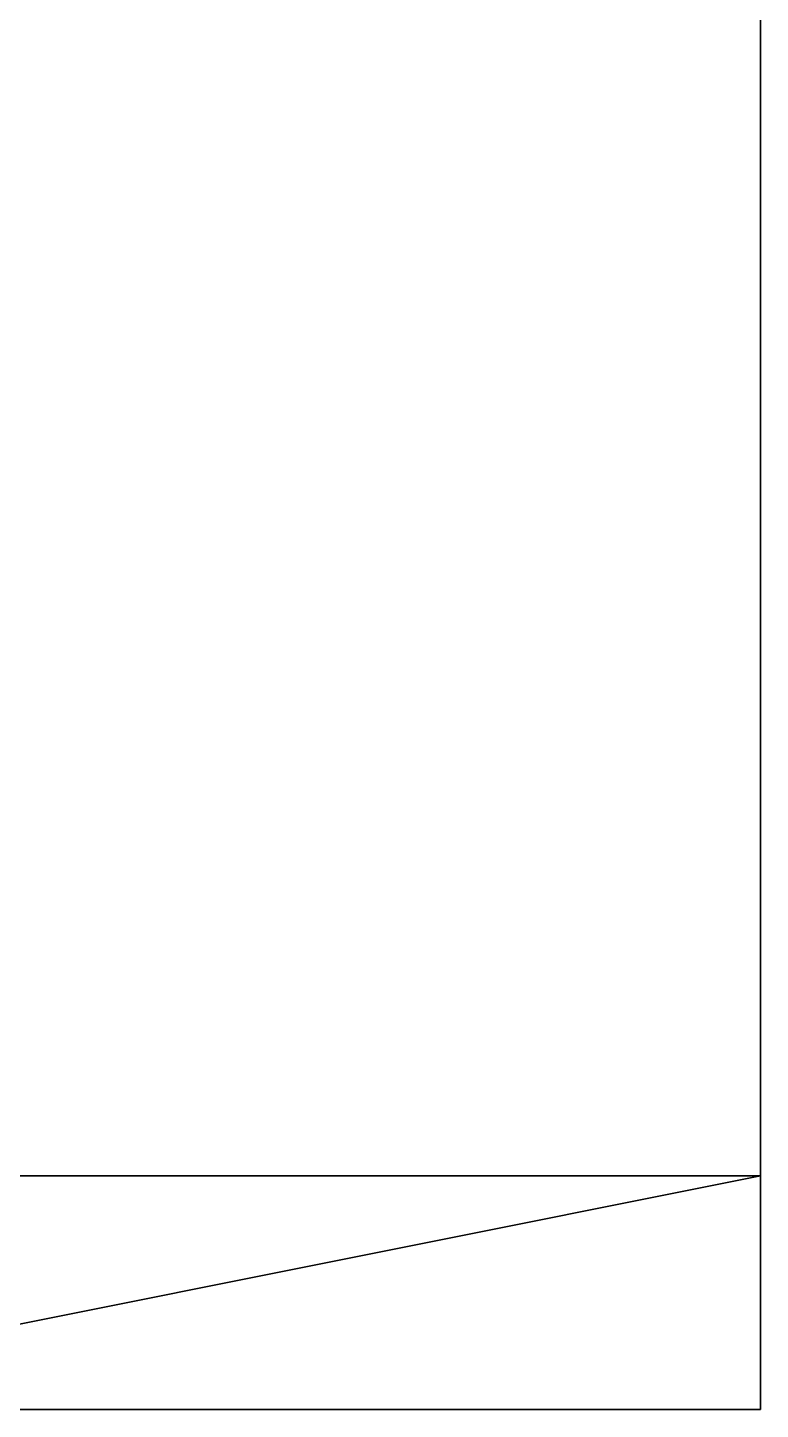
# Model space of a CAD drawing. Header units: inches. Extents: x 62 to 1153, y 3 to 780.
# Drawn here: x 414.82 to 427.37, y 184.2 to 207.88 of the extents above; entities that cross this region are included whole.
import ezdxf

# ---------------------------------------------------------------- set-up
doc = ezdxf.new("R2010")
doc.units = ezdxf.units.IN
doc.header["$MEASUREMENT"] = 0
doc.layers.add('ConstLine', color=6, linetype='Continuous')

msp = doc.modelspace()

# ---------------------------------------------------------------- linework, layer by layer
at = {"layer": 'ConstLine'}
for points in [[(427.371, 242.405), (427.371, 238.405, 4), (427.371, 188.205, 4)], [(427.371, 242.405), (427.371, 188.205, 4), (427.371, 184.205)], [(404.781, 188.205, 26.689), (427.371, 188.205, 4), (404.231, 188.205, 26.378)], [(405.371, 188.205, 4), (404.231, 188.205, 26.378), (427.371, 188.205, 4)], [(404.781, 188.205, 26.689), (405.118, 188.205, 26.942), (427.371, 188.205, 4)], [(407.371, 188.205, 43.9), (427.371, 188.205, 48), (405.078, 188.205, 33.588)], [(405.534, 188.205, 33.151), (405.078, 188.205, 33.588), (427.371, 188.205, 48)], [(405.118, 188.205, 26.942), (405.464, 188.205, 27.267), (427.371, 188.205, 4)], [(405.464, 188.205, 27.267), (406.072, 188.205, 28.061), (427.371, 188.205, 4)], [(405.534, 188.205, 33.151), (427.371, 188.205, 48), (405.93, 188.205, 32.659)], [(405.93, 188.205, 32.659), (427.371, 188.205, 48), (406.15, 188.205, 32.298)], [(406.072, 188.205, 28.061), (406.427, 188.205, 28.825), (427.371, 188.205, 4)], [(406.35, 188.205, 31.868), (406.15, 188.205, 32.298), (427.371, 188.205, 48)], [(406.619, 188.205, 30.905), (406.35, 188.205, 31.868), (427.371, 188.205, 48)], [(406.427, 188.205, 28.825), (406.587, 188.205, 29.437), (427.371, 188.205, 4)], [(406.587, 188.205, 29.437), (406.666, 188.205, 30.064), (427.371, 188.205, 4)], [(406.666, 188.205, 30.064), (406.619, 188.205, 30.905), (427.371, 188.205, 48)], [(427.371, 188.205, 48), (427.371, 188.205, 4), (406.666, 188.205, 30.064)], [(427.371, 188.205, 48), (407.371, 188.205, 48), (407.371, 184.205, 48)], [(427.371, 188.205, 48), (407.371, 184.205, 48), (427.371, 184.205, 48)], [(427.371, 188.205, 48), (407.371, 188.205, 43.9), (407.371, 188.205, 48)], [(427.371, 184.205), (427.371, 188.205, 4), (427.371, 184.205, 48)], [(427.371, 188.205, 48), (427.371, 184.205, 48), (427.371, 188.205, 4)], [(377.371, 184.205), (427.371, 184.205), (402.187, 184.205, 25.959)], [(427.371, 184.205), (402.819, 184.205, 25.973), (402.187, 184.205, 25.959)], [(402.819, 184.205, 25.973), (427.371, 184.205), (403.644, 184.205, 26.143)], [(404.421, 184.205, 26.47), (403.644, 184.205, 26.143), (427.371, 184.205)], [(405.118, 184.205, 26.942), (404.421, 184.205, 26.47), (427.371, 184.205)], [(427.371, 184.205, 48), (405.035, 184.205, 33.619), (405.677, 184.205, 32.996)], [(427.371, 184.205, 48), (407.371, 184.205, 43.9), (405.035, 184.205, 33.619)], [(405.118, 184.205, 26.942), (427.371, 184.205), (405.57, 184.205, 27.385)], [(405.57, 184.205, 27.385), (427.371, 184.205), (406.067, 184.205, 28.064)], [(406.15, 184.205, 32.298), (427.371, 184.205, 48), (405.677, 184.205, 32.996)], [(406.067, 184.205, 28.064), (427.371, 184.205), (406.353, 184.205, 28.628)], [(427.371, 184.205, 48), (406.15, 184.205, 32.298), (406.405, 184.205, 31.72)], [(406.353, 184.205, 28.628), (427.371, 184.205), (406.592, 184.205, 29.436)], [(406.405, 184.205, 31.72), (406.614, 184.205, 30.904), (427.371, 184.205, 48)], [(406.661, 184.205, 30.064), (406.592, 184.205, 29.436), (427.371, 184.205, 48)], [(427.371, 184.205, 48), (406.592, 184.205, 29.436), (427.371, 184.205)], [(406.614, 184.205, 30.904), (406.661, 184.205, 30.064), (427.371, 184.205, 48)], [(427.371, 184.205, 48), (407.371, 184.205, 48), (407.371, 184.205, 43.9)]]:
    msp.add_3dface(points, dxfattribs=at)

doc.saveas('drawing.dxf')
